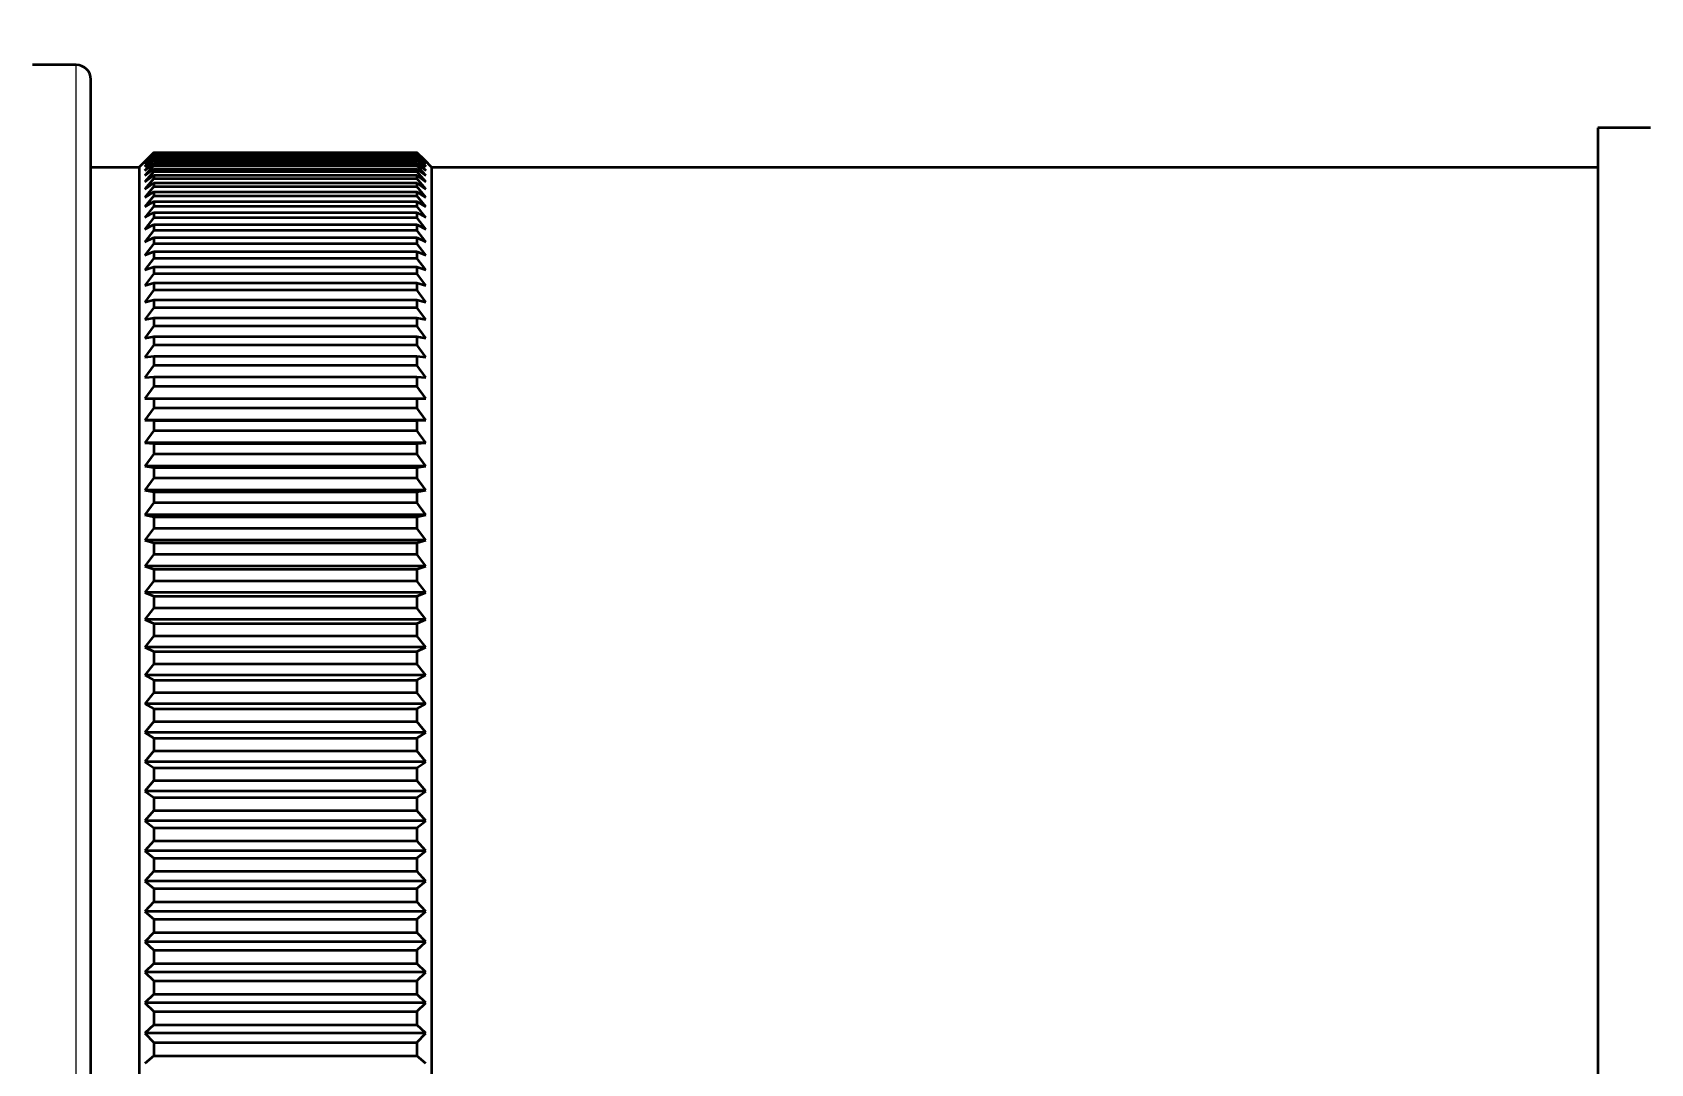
# Model space of a CAD drawing. Extents: x 23 to 472, y 3 to 294.
# Drawn here: x 59.62 to 87.28, y 210.94 to 228.57 of the extents above; entities that cross this region are included whole.
import ezdxf
from ezdxf.enums import TextEntityAlignment as Align

# ---------------------------------------------------------------- set-up
doc = ezdxf.new("R2010")
doc.units = 0
doc.layers.get('0').update_dxf_attribs({"lineweight": 13})
doc.styles.get("Standard").update_dxf_attribs({"font": 'isocp.shx'})
doc.dimstyles.get("Standard").update_dxf_attribs({"dimtxt": 2.5, "dimasz": 2.5, "dimexe": 1.25, "dimexo": 0.625, "dimtad": 1, "dimcen": 2.5, "dimadec": 0, "dimazin": 0, "dimtfac": 1, "dimtmove": 0, "dimatfit": 0, "dimfxl": 0, "dimarcsym": 0})

# ---------------------------------------------------------------- blocks, each defined once
blk = doc.blocks.new('*D')
at = {"color": 7, "lineweight": 13}
for p, q in [((369.263, 239.553), (395.349, 194.212)), ((363.234, 234.837), (397.923, 198.622))]:
    blk.add_line(p, q, dxfattribs=at)
at = {"color": 34, "lineweight": 13, "ltscale": 0.415699}
blk.add_line((121.028, 197.011), (121.028, 180.383), dxfattribs=at)
at = {"color": 34, "lineweight": 13, "ltscale": 0.421525}
blk.add_line((278.401, 197.011), (278.401, 180.15), dxfattribs=at)
at = {"color": 34, "lineweight": 13}
for p, q in [((45.716, 194.074), (45.716, 169.46)), ((353.941, 194.074), (353.941, 169.46)), ((45.716, 182.383), (121.028, 182.383)), ((278.401, 182.15), (353.941, 182.15)), ((45.716, 171.46), (353.941, 171.46))]:
    blk.add_line(p, q, dxfattribs=at)
at = {"color": 34, "lineweight": 13, "ltscale": 0.342256}
blk.add_line((45.716, 194.074), (45.716, 180.383), dxfattribs=at)
at = {"color": 34, "lineweight": 13, "ltscale": 0.348082}
blk.add_line((353.941, 194.074), (353.941, 180.15), dxfattribs=at)
at = {"color": 7, "lineweight": 13}
for points in [[(376.315, 228.334), (374.903, 229.751), (375.418, 227.818)], [(374.039, 224.304), (372.329, 225.341), (373.292, 223.588)], [(396.213, 199.659), (397.923, 198.622), (396.96, 200.375)], [(393.937, 195.629), (395.349, 194.212), (394.834, 196.145)]]:
    blk.add_lwpolyline(points, dxfattribs=at)
at = {"color": 34, "lineweight": 13}
for points in [[(47.647, 182.901), (45.716, 182.383), (47.647, 181.866)], [(119.096, 181.866), (121.028, 182.383), (119.096, 182.901)], [(280.332, 182.668), (278.401, 182.15), (280.332, 181.633)], [(352.01, 181.633), (353.941, 182.15), (352.01, 182.668)], [(47.647, 171.978), (45.716, 171.46), (47.647, 170.943)], [(352.01, 170.943), (353.941, 171.46), (352.01, 171.978)]]:
    blk.add_lwpolyline(points, dxfattribs=at)
at = {"color": 7, "lineweight": 13}
for s, rotation, p, p2 in [('%%c', 299.913, (370.13, 240.052), (371.377, 237.885)), ('82', 299.913, (371.875, 237.018), (374.062, 233.217)), ('%%c', 313.7669, (363.956, 235.528), (365.685, 233.723)), ('74', 313.7669, (366.377, 233.001), (369.41, 229.834))]:
    blk.add_text(s, height=2.5, rotation=rotation, dxfattribs=at).set_placement(p, p2, align=Align.FIT)
at = {"color": 34, "lineweight": 13}
for s, height, p, p2 in [('/[6.3]', 3.5, (93.533, 183.383), (107.906, 183.383)), ('/[6.3]', 3.5, (326.333, 183.15), (340.705, 183.15)), ('155', 3.5, (74.21, 183.383), (83.768, 183.383)), ('155', 3.5, (307.009, 183.15), (316.567, 183.15)), ('%%p50', 2.45, (85.868, 183.908), (92.533, 183.908)), ('%%p50', 2.45, (318.667, 183.675), (325.333, 183.675)), ('"L"', 3.5, (194.441, 172.46), (202.031, 172.46)), ('%%p50', 2.45, (204.131, 172.985), (210.797, 172.985))]:
    blk.add_text(s, height=height, dxfattribs=at).set_placement(p, p2, align=Align.FIT)
blk = doc.blocks.new('BLOCK4531')
at = {"color": 7, "lineweight": 35, "ltscale": 0.0375}
blk.add_line((-569.552, 31.5), (-571.052, 31.5), dxfattribs=at)
at = {"color": 7, "lineweight": 13}
blk.add_line((-569.552, -31.5), (-569.552, 31.5), dxfattribs=at)
at = {"color": 7, "lineweight": 35}
for p, q in [((-569.052, -31), (-569.052, 31)), ((-517.527, 29.35), (-517.527, -14.675)), ((-567.402, 28), (-567.402, -2.62)), ((-557.402, 28), (-557.402, -2.62)), ((-557.402, 28), (-517.527, 28)), ((-567.402, -2.62), (-567.402, -28)), ((-557.402, -2.62), (-557.402, -28))]:
    blk.add_line(p, q, dxfattribs=at)
at = {"color": 7, "lineweight": 35, "ltscale": 0.045}
blk.add_line((-515.727, 29.35), (-517.527, 29.35), dxfattribs=at)
at = {"color": 7, "lineweight": 35, "ltscale": 0.0084}
for p, q in [((-567.402, 28), (-567.164, 28.238)), ((-557.402, 28), (-557.639, 28.238))]:
    blk.add_line(p, q, dxfattribs=at)
at = {"color": 7, "lineweight": 35, "ltscale": 0.010572}
for p, q in [((-567.202, 28.2), (-566.902, 28.498)), ((-557.902, 28.498), (-557.602, 28.2))]:
    blk.add_line(p, q, dxfattribs=at)
at = {"color": 7, "lineweight": 35, "ltscale": 0.010778}
for p, q in [((-566.902, 28.489), (-567.202, 28.179)), ((-557.602, 28.179), (-557.902, 28.489))]:
    blk.add_line(p, q, dxfattribs=at)
at = {"color": 7, "lineweight": 35, "ltscale": 0.010376}
for p, q in [((-567.202, 28.179), (-566.902, 28.466)), ((-557.902, 28.466), (-557.602, 28.179))]:
    blk.add_line(p, q, dxfattribs=at)
at = {"color": 7, "lineweight": 35, "ltscale": 0.010966}
for p, q in [((-566.902, 28.44), (-567.202, 28.12)), ((-557.602, 28.12), (-557.902, 28.44))]:
    blk.add_line(p, q, dxfattribs=at)
at = {"color": 7, "lineweight": 35, "ltscale": 0.010177}
for p, q in [((-567.202, 28.12), (-566.902, 28.395)), ((-557.902, 28.395), (-557.602, 28.12))]:
    blk.add_line(p, q, dxfattribs=at)
at = {"color": 7, "lineweight": 35, "ltscale": 0.011149}
for p, q in [((-566.902, 28.353), (-567.202, 28.023)), ((-557.602, 28.023), (-557.902, 28.353))]:
    blk.add_line(p, q, dxfattribs=at)
at = {"color": 7, "lineweight": 35, "ltscale": 0.009976}
for p, q in [((-567.202, 28.023), (-566.902, 28.286)), ((-557.902, 28.286), (-557.602, 28.023))]:
    blk.add_line(p, q, dxfattribs=at)
at = {"color": 7, "lineweight": 35, "ltscale": 0.001339}
blk.add_line((-567.164, 28.238), (-567.202, 28.2), dxfattribs=at)
at = {"color": 7, "lineweight": 35, "ltscale": 0.011326}
for p, q in [((-566.902, 28.226), (-567.202, 27.887)), ((-557.602, 27.887), (-557.902, 28.226))]:
    blk.add_line(p, q, dxfattribs=at)
at = {"color": 7, "lineweight": 35, "ltscale": 0.009247}
blk.add_line((-566.902, 28.499), (-567.164, 28.238), dxfattribs=at)
at = {"color": 7, "lineweight": 35, "ltscale": 0.225}
for p, q in [((-566.902, 28.499), (-557.902, 28.499)), ((-566.902, 28.498), (-557.902, 28.498)), ((-566.902, 28.489), (-557.902, 28.489)), ((-566.902, 28.466), (-557.902, 28.466)), ((-566.902, 28.44), (-557.902, 28.44)), ((-566.902, 28.395), (-557.902, 28.395)), ((-566.902, 28.353), (-557.902, 28.353)), ((-566.902, 28.286), (-557.902, 28.286)), ((-566.902, 28.226), (-557.902, 28.226)), ((-566.902, 28.138), (-557.902, 28.138)), ((-566.902, 28.062), (-557.902, 28.062)), ((-566.902, 27.951), (-557.902, 27.951)), ((-566.902, 27.858), (-557.902, 27.858)), ((-566.902, 27.726), (-557.902, 27.726)), ((-566.902, 27.617), (-557.902, 27.617)), ((-566.902, 27.464), (-557.902, 27.464)), ((-566.902, 27.338), (-557.902, 27.338)), ((-566.902, 27.163), (-557.902, 27.163)), ((-566.902, 27.022), (-557.902, 27.022)), ((-566.902, 26.826), (-557.902, 26.826)), ((-566.902, 26.669), (-557.902, 26.669)), ((-566.902, 26.452), (-557.902, 26.452)), ((-566.902, 26.279), (-557.902, 26.279)), ((-566.902, 26.042), (-557.902, 26.042)), ((-566.902, 25.853), (-557.902, 25.853)), ((-566.902, 25.597), (-557.902, 25.597)), ((-566.902, 25.393), (-557.902, 25.393)), ((-566.902, 25.116), (-557.902, 25.116)), ((-566.902, 24.897), (-557.902, 24.897)), ((-566.902, 24.601), (-557.902, 24.601)), ((-566.902, 24.368), (-557.902, 24.368)), ((-566.902, 24.053), (-557.902, 24.053)), ((-566.902, 23.805), (-557.902, 23.805)), ((-566.902, 23.471), (-557.902, 23.471)), ((-566.902, 23.209), (-557.902, 23.209)), ((-566.902, 22.858), (-557.902, 22.858)), ((-566.902, 22.582), (-557.902, 22.582)), ((-566.902, 22.213), (-557.902, 22.213)), ((-566.902, 21.925), (-557.902, 21.925)), ((-566.902, 21.538), (-557.902, 21.538)), ((-566.902, 21.237), (-557.902, 21.237)), ((-566.902, 20.834), (-557.902, 20.834)), ((-566.902, 20.52), (-557.902, 20.52)), ((-566.902, 20.101), (-557.902, 20.101)), ((-566.902, 19.775), (-557.902, 19.775)), ((-566.902, 19.341), (-557.902, 19.341)), ((-566.902, 19.003), (-557.902, 19.003)), ((-566.902, 18.554), (-557.902, 18.554)), ((-566.902, 18.205), (-557.902, 18.205)), ((-566.902, 17.742), (-557.902, 17.742)), ((-566.902, 17.383), (-557.902, 17.383)), ((-566.902, 16.906), (-557.902, 16.906)), ((-566.902, 16.536), (-557.902, 16.536)), ((-566.902, 16.047), (-557.902, 16.047)), ((-566.902, 15.667), (-557.902, 15.667)), ((-566.902, 15.165), (-557.902, 15.165)), ((-566.902, 14.777), (-557.902, 14.777)), ((-566.902, 14.263), (-557.902, 14.263)), ((-566.902, 13.866), (-557.902, 13.866)), ((-566.902, 13.342), (-557.902, 13.342)), ((-566.902, 12.937), (-557.902, 12.937)), ((-566.902, 12.402), (-557.902, 12.402)), ((-566.902, 11.989), (-557.902, 11.989)), ((-566.902, 11.445), (-557.902, 11.445)), ((-566.902, 11.026), (-557.902, 11.026)), ((-566.902, 10.473), (-557.902, 10.473)), ((-566.902, 10.047), (-557.902, 10.047)), ((-566.902, 9.487), (-557.902, 9.487)), ((-566.902, 9.055), (-557.902, 9.055)), ((-566.902, 8.487), (-557.902, 8.487)), ((-566.902, 8.05), (-557.902, 8.05)), ((-566.902, 7.476), (-557.902, 7.476)), ((-566.902, 7.034), (-557.902, 7.034)), ((-566.902, 6.455), (-557.902, 6.455)), ((-566.902, 6.009), (-557.902, 6.009)), ((-566.902, 5.424), (-557.902, 5.424)), ((-566.902, 4.976), (-557.902, 4.976)), ((-566.902, 4.387), (-557.902, 4.387)), ((-566.902, 3.935), (-557.902, 3.935)), ((-566.902, 3.343), (-557.902, 3.343)), ((-566.902, 2.889), (-557.902, 2.889)), ((-566.902, 2.295), (-557.902, 2.295)), ((-566.902, 1.84), (-557.902, 1.84)), ((-566.902, 1.244), (-557.902, 1.244)), ((-566.902, 0.788), (-557.902, 0.788)), ((-566.902, 0.191), (-557.902, 0.191)), ((-566.902, -0.266), (-557.902, -0.266)), ((-566.902, -0.862), (-557.902, -0.862)), ((-566.902, -1.318), (-557.902, -1.318)), ((-566.902, -1.914), (-557.902, -1.914)), ((-566.902, -2.37), (-557.902, -2.37))]:
    blk.add_line(p, q, dxfattribs=at)
at = {"color": 7, "lineweight": 35, "ltscale": 0.000225838}
for p, q in [((-566.902, 28.498), (-566.902, 28.489)), ((-557.902, 28.498), (-557.902, 28.489))]:
    blk.add_line(p, q, dxfattribs=at)
at = {"color": 7, "lineweight": 35, "ltscale": 0.00064728}
for p, q in [((-566.902, 28.466), (-566.902, 28.44)), ((-557.902, 28.466), (-557.902, 28.44))]:
    blk.add_line(p, q, dxfattribs=at)
at = {"color": 7, "lineweight": 35, "ltscale": 0.001068}
for p, q in [((-566.902, 28.395), (-566.902, 28.353)), ((-557.902, 28.395), (-557.902, 28.353))]:
    blk.add_line(p, q, dxfattribs=at)
at = {"color": 7, "lineweight": 35, "ltscale": 0.001487}
for p, q in [((-566.902, 28.286), (-566.902, 28.226)), ((-557.902, 28.286), (-557.902, 28.226))]:
    blk.add_line(p, q, dxfattribs=at)
at = {"color": 7, "lineweight": 35, "ltscale": 0.009256}
blk.add_line((-557.639, 28.238), (-557.902, 28.499), dxfattribs=at)
at = {"color": 7, "lineweight": 35, "ltscale": 0.001329}
blk.add_line((-557.602, 28.2), (-557.639, 28.238), dxfattribs=at)
at = {"color": 7, "lineweight": 35, "ltscale": 0.04125}
blk.add_line((-569.052, 28), (-567.402, 28), dxfattribs=at)
at = {"color": 7, "lineweight": 35, "ltscale": 0.009775}
for p, q in [((-567.202, 27.887), (-566.902, 28.138)), ((-557.902, 28.138), (-557.602, 27.887))]:
    blk.add_line(p, q, dxfattribs=at)
at = {"color": 7, "lineweight": 35, "ltscale": 0.011496}
for p, q in [((-566.902, 28.062), (-567.202, 27.713)), ((-557.602, 27.713), (-557.902, 28.062))]:
    blk.add_line(p, q, dxfattribs=at)
at = {"color": 7, "lineweight": 35, "ltscale": 0.009574}
for p, q in [((-567.202, 27.713), (-566.902, 27.951)), ((-557.902, 27.951), (-557.602, 27.713))]:
    blk.add_line(p, q, dxfattribs=at)
at = {"color": 7, "lineweight": 35, "ltscale": 0.011659}
for p, q in [((-566.902, 27.858), (-567.202, 27.501)), ((-557.602, 27.501), (-557.902, 27.858))]:
    blk.add_line(p, q, dxfattribs=at)
at = {"color": 7, "lineweight": 35, "ltscale": 0.009375}
for p, q in [((-567.202, 27.501), (-566.902, 27.726)), ((-557.902, 27.726), (-557.602, 27.501))]:
    blk.add_line(p, q, dxfattribs=at)
at = {"color": 7, "lineweight": 35, "ltscale": 0.001904}
for p, q in [((-566.902, 28.138), (-566.902, 28.062)), ((-557.902, 28.138), (-557.902, 28.062))]:
    blk.add_line(p, q, dxfattribs=at)
at = {"color": 7, "lineweight": 35, "ltscale": 0.002318}
for p, q in [((-566.902, 27.951), (-566.902, 27.858)), ((-557.902, 27.951), (-557.902, 27.858))]:
    blk.add_line(p, q, dxfattribs=at)
at = {"color": 7, "lineweight": 35, "ltscale": 0.00273}
for p, q in [((-566.902, 27.726), (-566.902, 27.617)), ((-557.902, 27.726), (-557.902, 27.617))]:
    blk.add_line(p, q, dxfattribs=at)
at = {"color": 7, "lineweight": 35, "ltscale": 0.011814}
for p, q in [((-566.902, 27.617), (-567.202, 27.252)), ((-557.602, 27.252), (-557.902, 27.617))]:
    blk.add_line(p, q, dxfattribs=at)
at = {"color": 7, "lineweight": 35, "ltscale": 0.009179}
for p, q in [((-567.202, 27.252), (-566.902, 27.464)), ((-557.902, 27.464), (-557.602, 27.252))]:
    blk.add_line(p, q, dxfattribs=at)
at = {"color": 7, "lineweight": 35, "ltscale": 0.011961}
for p, q in [((-566.902, 27.338), (-567.202, 26.965)), ((-557.602, 26.965), (-557.902, 27.338))]:
    blk.add_line(p, q, dxfattribs=at)
at = {"color": 7, "lineweight": 35, "ltscale": 0.008987}
for p, q in [((-567.202, 26.965), (-566.902, 27.163)), ((-557.902, 27.163), (-557.602, 26.965)), ((-566.902, 17.742), (-566.902, 17.383)), ((-557.902, 17.742), (-557.902, 17.383))]:
    blk.add_line(p, q, dxfattribs=at)
at = {"color": 7, "lineweight": 35, "ltscale": 0.003137}
for p, q in [((-566.902, 27.464), (-566.902, 27.338)), ((-557.902, 27.464), (-557.902, 27.338))]:
    blk.add_line(p, q, dxfattribs=at)
at = {"color": 7, "lineweight": 35, "ltscale": 0.003541}
for p, q in [((-566.902, 27.163), (-566.902, 27.022)), ((-557.902, 27.163), (-557.902, 27.022))]:
    blk.add_line(p, q, dxfattribs=at)
at = {"color": 7, "lineweight": 35, "ltscale": 0.012099}
for p, q in [((-566.902, 27.022), (-567.202, 26.642)), ((-557.602, 26.642), (-557.902, 27.022))]:
    blk.add_line(p, q, dxfattribs=at)
at = {"color": 7, "lineweight": 35, "ltscale": 0.0088}
for p, q in [((-567.202, 26.642), (-566.902, 26.826)), ((-557.902, 26.826), (-557.602, 26.642))]:
    blk.add_line(p, q, dxfattribs=at)
at = {"color": 7, "lineweight": 35, "ltscale": 0.012228}
for p, q in [((-566.902, 26.669), (-567.202, 26.282)), ((-557.602, 26.282), (-557.902, 26.669))]:
    blk.add_line(p, q, dxfattribs=at)
at = {"color": 7, "lineweight": 35, "ltscale": 0.003939}
for p, q in [((-566.902, 26.826), (-566.902, 26.669)), ((-557.902, 26.826), (-557.902, 26.669))]:
    blk.add_line(p, q, dxfattribs=at)
at = {"color": 7, "lineweight": 35, "ltscale": 0.00862}
for p, q in [((-567.202, 26.282), (-566.902, 26.452)), ((-557.902, 26.452), (-557.602, 26.282))]:
    blk.add_line(p, q, dxfattribs=at)
at = {"color": 7, "lineweight": 35, "ltscale": 0.012347}
for p, q in [((-566.902, 26.279), (-567.202, 25.887)), ((-557.602, 25.887), (-557.902, 26.279))]:
    blk.add_line(p, q, dxfattribs=at)
at = {"color": 7, "lineweight": 35, "ltscale": 0.008449}
for p, q in [((-567.202, 25.887), (-566.902, 26.042)), ((-557.902, 26.042), (-557.602, 25.887))]:
    blk.add_line(p, q, dxfattribs=at)
at = {"color": 7, "lineweight": 35, "ltscale": 0.004332}
for p, q in [((-566.902, 26.452), (-566.902, 26.279)), ((-557.902, 26.452), (-557.902, 26.279))]:
    blk.add_line(p, q, dxfattribs=at)
at = {"color": 7, "lineweight": 35, "ltscale": 0.004719}
for p, q in [((-566.902, 26.042), (-566.902, 25.853)), ((-557.902, 26.042), (-557.902, 25.853))]:
    blk.add_line(p, q, dxfattribs=at)
at = {"color": 7, "lineweight": 35, "ltscale": 0.012456}
for p, q in [((-566.902, 25.853), (-567.202, 25.456)), ((-557.602, 25.456), (-557.902, 25.853))]:
    blk.add_line(p, q, dxfattribs=at)
at = {"color": 7, "lineweight": 35, "ltscale": 0.008287}
for p, q in [((-567.202, 25.456), (-566.902, 25.597)), ((-557.902, 25.597), (-557.602, 25.456))]:
    blk.add_line(p, q, dxfattribs=at)
at = {"color": 7, "lineweight": 35, "ltscale": 0.0051}
for p, q in [((-566.902, 25.597), (-566.902, 25.393)), ((-557.902, 25.597), (-557.902, 25.393))]:
    blk.add_line(p, q, dxfattribs=at)
at = {"color": 7, "lineweight": 35, "ltscale": 0.012555}
for p, q in [((-566.902, 25.393), (-567.202, 24.99)), ((-557.602, 24.99), (-557.902, 25.393))]:
    blk.add_line(p, q, dxfattribs=at)
at = {"color": 7, "lineweight": 35, "ltscale": 0.008136}
for p, q in [((-567.202, 24.99), (-566.902, 25.116)), ((-557.902, 25.116), (-557.602, 24.99))]:
    blk.add_line(p, q, dxfattribs=at)
at = {"color": 7, "lineweight": 35, "ltscale": 0.012643}
for p, q in [((-566.902, 24.897), (-567.202, 24.49)), ((-557.602, 24.49), (-557.902, 24.897))]:
    blk.add_line(p, q, dxfattribs=at)
at = {"color": 7, "lineweight": 35, "ltscale": 0.005474}
for p, q in [((-566.902, 25.116), (-566.902, 24.897)), ((-557.902, 25.116), (-557.902, 24.897))]:
    blk.add_line(p, q, dxfattribs=at)
at = {"color": 7, "lineweight": 35, "ltscale": 0.007999}
for p, q in [((-567.202, 24.49), (-566.902, 24.601)), ((-557.902, 24.601), (-557.602, 24.49))]:
    blk.add_line(p, q, dxfattribs=at)
at = {"color": 7, "lineweight": 35, "ltscale": 0.01272}
for p, q in [((-566.902, 24.368), (-567.202, 23.957)), ((-557.602, 23.957), (-557.902, 24.368))]:
    blk.add_line(p, q, dxfattribs=at)
at = {"color": 7, "lineweight": 35, "ltscale": 0.00584}
for p, q in [((-566.902, 24.601), (-566.902, 24.368)), ((-557.902, 24.601), (-557.902, 24.368))]:
    blk.add_line(p, q, dxfattribs=at)
at = {"color": 7, "lineweight": 35, "ltscale": 0.007875}
for p, q in [((-567.202, 23.957), (-566.902, 24.053)), ((-557.902, 24.053), (-557.602, 23.957))]:
    blk.add_line(p, q, dxfattribs=at)
at = {"color": 7, "lineweight": 35, "ltscale": 0.012787}
for p, q in [((-566.902, 23.805), (-567.202, 23.391)), ((-557.602, 23.391), (-557.902, 23.805))]:
    blk.add_line(p, q, dxfattribs=at)
at = {"color": 7, "lineweight": 35, "ltscale": 0.006198}
for p, q in [((-566.902, 24.053), (-566.902, 23.805)), ((-557.902, 24.053), (-557.902, 23.805))]:
    blk.add_line(p, q, dxfattribs=at)
at = {"color": 7, "lineweight": 35, "ltscale": 0.007768}
for p, q in [((-567.202, 23.391), (-566.902, 23.471)), ((-557.902, 23.471), (-557.602, 23.391))]:
    blk.add_line(p, q, dxfattribs=at)
at = {"color": 7, "lineweight": 35, "ltscale": 0.006548}
for p, q in [((-566.902, 23.471), (-566.902, 23.209)), ((-557.902, 23.471), (-557.902, 23.209))]:
    blk.add_line(p, q, dxfattribs=at)
at = {"color": 7, "lineweight": 35, "ltscale": 0.012841}
for p, q in [((-566.902, 23.209), (-567.202, 22.793)), ((-557.602, 22.793), (-557.902, 23.209))]:
    blk.add_line(p, q, dxfattribs=at)
at = {"color": 7, "lineweight": 35, "ltscale": 0.007677}
for p, q in [((-567.202, 22.793), (-566.902, 22.858)), ((-557.902, 22.858), (-557.602, 22.793))]:
    blk.add_line(p, q, dxfattribs=at)
at = {"color": 7, "lineweight": 35, "ltscale": 0.006889}
for p, q in [((-566.902, 22.858), (-566.902, 22.582)), ((-557.902, 22.858), (-557.902, 22.582))]:
    blk.add_line(p, q, dxfattribs=at)
at = {"color": 7, "lineweight": 35, "ltscale": 0.012885}
for p, q in [((-566.902, 22.582), (-567.202, 22.163)), ((-557.602, 22.163), (-557.902, 22.582))]:
    blk.add_line(p, q, dxfattribs=at)
at = {"color": 7, "lineweight": 35, "ltscale": 0.007604}
for p, q in [((-567.202, 22.163), (-566.902, 22.213)), ((-557.902, 22.213), (-557.602, 22.163))]:
    blk.add_line(p, q, dxfattribs=at)
at = {"color": 7, "lineweight": 35, "ltscale": 0.00722}
for p, q in [((-566.902, 22.213), (-566.902, 21.925)), ((-557.902, 22.213), (-557.902, 21.925))]:
    blk.add_line(p, q, dxfattribs=at)
at = {"color": 7, "lineweight": 35, "ltscale": 0.012917}
for p, q in [((-566.902, 21.925), (-567.202, 21.504)), ((-557.602, 21.504), (-557.902, 21.925))]:
    blk.add_line(p, q, dxfattribs=at)
at = {"color": 7, "lineweight": 35, "ltscale": 0.007549}
for p, q in [((-567.202, 21.504), (-566.902, 21.538)), ((-557.902, 21.538), (-557.602, 21.504))]:
    blk.add_line(p, q, dxfattribs=at)
at = {"color": 7, "lineweight": 35, "ltscale": 0.012937}
for p, q in [((-566.902, 21.237), (-567.202, 20.815)), ((-557.602, 20.815), (-557.902, 21.237))]:
    blk.add_line(p, q, dxfattribs=at)
at = {"color": 7, "lineweight": 35, "ltscale": 0.007542}
for p, q in [((-566.902, 21.538), (-566.902, 21.237)), ((-557.902, 21.538), (-557.902, 21.237))]:
    blk.add_line(p, q, dxfattribs=at)
at = {"color": 7, "lineweight": 35, "ltscale": 0.007515}
for p, q in [((-567.202, 20.815), (-566.902, 20.834)), ((-557.902, 20.834), (-557.602, 20.815))]:
    blk.add_line(p, q, dxfattribs=at)
at = {"color": 7, "lineweight": 35, "ltscale": 0.012945}
for p, q in [((-566.902, 20.52), (-567.202, 20.098)), ((-557.602, 20.098), (-557.902, 20.52))]:
    blk.add_line(p, q, dxfattribs=at)
at = {"color": 7, "lineweight": 35, "ltscale": 0.007853}
for p, q in [((-566.902, 20.834), (-566.902, 20.52)), ((-557.902, 20.834), (-557.902, 20.52))]:
    blk.add_line(p, q, dxfattribs=at)
at = {"color": 7, "lineweight": 35, "ltscale": 0.0075}
for p, q in [((-567.202, 20.098), (-566.902, 20.101)), ((-557.902, 20.101), (-557.602, 20.098))]:
    blk.add_line(p, q, dxfattribs=at)
at = {"color": 7, "lineweight": 35, "ltscale": 0.008154}
for p, q in [((-566.902, 20.101), (-566.902, 19.775)), ((-557.902, 20.101), (-557.902, 19.775))]:
    blk.add_line(p, q, dxfattribs=at)
at = {"color": 7, "lineweight": 35, "ltscale": 0.012942}
for p, q in [((-566.902, 19.775), (-567.202, 19.353)), ((-557.602, 19.353), (-557.902, 19.775))]:
    blk.add_line(p, q, dxfattribs=at)
at = {"color": 7, "lineweight": 35, "ltscale": 0.24}
for p, q in [((-557.602, 19.353), (-567.202, 19.353)), ((-557.602, 18.582), (-567.202, 18.582)), ((-557.602, 17.786), (-567.202, 17.786)), ((-557.602, 16.965), (-567.202, 16.965)), ((-557.602, 16.121), (-567.202, 16.121)), ((-557.602, 15.255), (-567.202, 15.255)), ((-557.602, 14.368), (-567.202, 14.368)), ((-557.602, 13.462), (-567.202, 13.462)), ((-557.602, 12.537), (-567.202, 12.537)), ((-557.602, 11.595), (-567.202, 11.595)), ((-557.602, 10.637), (-567.202, 10.637)), ((-557.602, 9.665), (-567.202, 9.665)), ((-557.602, 8.679), (-567.202, 8.679)), ((-557.602, 7.682), (-567.202, 7.682)), ((-557.602, 6.674), (-567.202, 6.674)), ((-557.602, 5.657), (-567.202, 5.657)), ((-557.602, 4.632), (-567.202, 4.632)), ((-557.602, 3.601), (-567.202, 3.601)), ((-557.602, 2.565), (-567.202, 2.565)), ((-557.602, 1.526), (-567.202, 1.526)), ((-557.602, 0.484), (-567.202, 0.484)), ((-557.602, -0.558), (-567.202, -0.558)), ((-557.602, -1.6), (-567.202, -1.6))]:
    blk.add_line(p, q, dxfattribs=at)
at = {"color": 7, "lineweight": 35, "ltscale": 0.007506}
for p, q in [((-567.202, 19.353), (-566.902, 19.341)), ((-557.902, 19.341), (-557.602, 19.353))]:
    blk.add_line(p, q, dxfattribs=at)
at = {"color": 7, "lineweight": 35, "ltscale": 0.012927}
for p, q in [((-566.902, 19.003), (-567.202, 18.582)), ((-557.602, 18.582), (-557.902, 19.003))]:
    blk.add_line(p, q, dxfattribs=at)
at = {"color": 7, "lineweight": 35, "ltscale": 0.008443}
for p, q in [((-566.902, 19.341), (-566.902, 19.003)), ((-557.902, 19.341), (-557.902, 19.003))]:
    blk.add_line(p, q, dxfattribs=at)
at = {"color": 7, "lineweight": 35, "ltscale": 0.007532}
for p, q in [((-567.202, 18.582), (-566.902, 18.554)), ((-557.902, 18.554), (-557.602, 18.582))]:
    blk.add_line(p, q, dxfattribs=at)
at = {"color": 7, "lineweight": 35, "ltscale": 0.008721}
for p, q in [((-566.902, 18.554), (-566.902, 18.205)), ((-557.902, 18.554), (-557.902, 18.205))]:
    blk.add_line(p, q, dxfattribs=at)
at = {"color": 7, "lineweight": 35, "ltscale": 0.0129}
for p, q in [((-566.902, 18.205), (-567.202, 17.786)), ((-557.602, 17.786), (-557.902, 18.205))]:
    blk.add_line(p, q, dxfattribs=at)
at = {"color": 7, "lineweight": 35, "ltscale": 0.007578}
for p, q in [((-567.202, 17.786), (-566.902, 17.742)), ((-557.902, 17.742), (-557.602, 17.786))]:
    blk.add_line(p, q, dxfattribs=at)
at = {"color": 7, "lineweight": 35, "ltscale": 0.012861}
for p, q in [((-566.902, 17.383), (-567.202, 16.965)), ((-557.602, 16.965), (-557.902, 17.383))]:
    blk.add_line(p, q, dxfattribs=at)
at = {"color": 7, "lineweight": 35, "ltscale": 0.007643}
for p, q in [((-567.202, 16.965), (-566.902, 16.906)), ((-557.902, 16.906), (-557.602, 16.965))]:
    blk.add_line(p, q, dxfattribs=at)
at = {"color": 7, "lineweight": 35, "ltscale": 0.009241}
for p, q in [((-566.902, 16.906), (-566.902, 16.536)), ((-557.902, 16.906), (-557.902, 16.536))]:
    blk.add_line(p, q, dxfattribs=at)
at = {"color": 7, "lineweight": 35, "ltscale": 0.012811}
for p, q in [((-566.902, 16.536), (-567.202, 16.121)), ((-557.602, 16.121), (-557.902, 16.536))]:
    blk.add_line(p, q, dxfattribs=at)
at = {"color": 7, "lineweight": 35, "ltscale": 0.007726}
for p, q in [((-567.202, 16.121), (-566.902, 16.047)), ((-557.902, 16.047), (-557.602, 16.121))]:
    blk.add_line(p, q, dxfattribs=at)
at = {"color": 7, "lineweight": 35, "ltscale": 0.009482}
for p, q in [((-566.902, 16.047), (-566.902, 15.667)), ((-557.902, 16.047), (-557.902, 15.667))]:
    blk.add_line(p, q, dxfattribs=at)
at = {"color": 7, "lineweight": 35, "ltscale": 0.01275}
for p, q in [((-566.902, 15.667), (-567.202, 15.255)), ((-557.602, 15.255), (-557.902, 15.667))]:
    blk.add_line(p, q, dxfattribs=at)
at = {"color": 7, "lineweight": 35, "ltscale": 0.007827}
for p, q in [((-567.202, 15.255), (-566.902, 15.165)), ((-557.902, 15.165), (-557.602, 15.255))]:
    blk.add_line(p, q, dxfattribs=at)
at = {"color": 7, "lineweight": 35, "ltscale": 0.00971}
for p, q in [((-566.902, 15.165), (-566.902, 14.777)), ((-557.902, 15.165), (-557.902, 14.777))]:
    blk.add_line(p, q, dxfattribs=at)
at = {"color": 7, "lineweight": 35, "ltscale": 0.012678}
for p, q in [((-566.902, 14.777), (-567.202, 14.368)), ((-557.602, 14.368), (-557.902, 14.777))]:
    blk.add_line(p, q, dxfattribs=at)
at = {"color": 7, "lineweight": 35, "ltscale": 0.007944}
for p, q in [((-567.202, 14.368), (-566.902, 14.263)), ((-557.902, 14.263), (-557.602, 14.368))]:
    blk.add_line(p, q, dxfattribs=at)
at = {"color": 7, "lineweight": 35, "ltscale": 0.012594}
for p, q in [((-566.902, 13.866), (-567.202, 13.462)), ((-557.602, 13.462), (-557.902, 13.866))]:
    blk.add_line(p, q, dxfattribs=at)
at = {"color": 7, "lineweight": 35, "ltscale": 0.009925}
for p, q in [((-566.902, 14.263), (-566.902, 13.866)), ((-557.902, 14.263), (-557.902, 13.866))]:
    blk.add_line(p, q, dxfattribs=at)
at = {"color": 7, "lineweight": 35, "ltscale": 0.008076}
for p, q in [((-567.202, 13.462), (-566.902, 13.342)), ((-557.902, 13.342), (-557.602, 13.462))]:
    blk.add_line(p, q, dxfattribs=at)
at = {"color": 7, "lineweight": 35, "ltscale": 0.010126}
for p, q in [((-566.902, 13.342), (-566.902, 12.937)), ((-557.902, 13.342), (-557.902, 12.937))]:
    blk.add_line(p, q, dxfattribs=at)
at = {"color": 7, "lineweight": 35, "ltscale": 0.0125}
for p, q in [((-566.902, 12.937), (-567.202, 12.537)), ((-557.602, 12.537), (-557.902, 12.937))]:
    blk.add_line(p, q, dxfattribs=at)
at = {"color": 7, "lineweight": 35, "ltscale": 0.008221}
for p, q in [((-567.202, 12.537), (-566.902, 12.402)), ((-557.902, 12.402), (-557.602, 12.537))]:
    blk.add_line(p, q, dxfattribs=at)
at = {"color": 7, "lineweight": 35, "ltscale": 0.010314}
for p, q in [((-566.902, 12.402), (-566.902, 11.989)), ((-557.902, 12.402), (-557.902, 11.989))]:
    blk.add_line(p, q, dxfattribs=at)
at = {"color": 7, "lineweight": 35, "ltscale": 0.012395}
for p, q in [((-566.902, 11.989), (-567.202, 11.595)), ((-557.602, 11.595), (-557.902, 11.989))]:
    blk.add_line(p, q, dxfattribs=at)
at = {"color": 7, "lineweight": 35, "ltscale": 0.008378}
for p, q in [((-567.202, 11.595), (-566.902, 11.445)), ((-557.902, 11.445), (-557.602, 11.595))]:
    blk.add_line(p, q, dxfattribs=at)
at = {"color": 7, "lineweight": 35, "ltscale": 0.010487}
for p, q in [((-566.902, 11.445), (-566.902, 11.026)), ((-557.902, 11.445), (-557.902, 11.026))]:
    blk.add_line(p, q, dxfattribs=at)
at = {"color": 7, "lineweight": 35, "ltscale": 0.01228}
for p, q in [((-566.902, 11.026), (-567.202, 10.637)), ((-557.602, 10.637), (-557.902, 11.026))]:
    blk.add_line(p, q, dxfattribs=at)
at = {"color": 7, "lineweight": 35, "ltscale": 0.008545}
for p, q in [((-567.202, 10.637), (-566.902, 10.473)), ((-557.902, 10.473), (-557.602, 10.637))]:
    blk.add_line(p, q, dxfattribs=at)
at = {"color": 7, "lineweight": 35, "ltscale": 0.012156}
for p, q in [((-566.902, 10.047), (-567.202, 9.665)), ((-557.602, 9.665), (-557.902, 10.047))]:
    blk.add_line(p, q, dxfattribs=at)
at = {"color": 7, "lineweight": 35, "ltscale": 0.010646}
for p, q in [((-566.902, 10.473), (-566.902, 10.047)), ((-557.902, 10.473), (-557.902, 10.047))]:
    blk.add_line(p, q, dxfattribs=at)
at = {"color": 7, "lineweight": 35, "ltscale": 0.008722}
for p, q in [((-567.202, 9.665), (-566.902, 9.487)), ((-557.902, 9.487), (-557.602, 9.665))]:
    blk.add_line(p, q, dxfattribs=at)
at = {"color": 7, "lineweight": 35, "ltscale": 0.010791}
for p, q in [((-566.902, 9.487), (-566.902, 9.055)), ((-557.902, 9.487), (-557.902, 9.055))]:
    blk.add_line(p, q, dxfattribs=at)
at = {"color": 7, "lineweight": 35, "ltscale": 0.012022}
for p, q in [((-566.902, 9.055), (-567.202, 8.679)), ((-557.602, 8.679), (-557.902, 9.055))]:
    blk.add_line(p, q, dxfattribs=at)
at = {"color": 7, "lineweight": 35, "ltscale": 0.008906}
for p, q in [((-567.202, 8.679), (-566.902, 8.487)), ((-557.902, 8.487), (-557.602, 8.679))]:
    blk.add_line(p, q, dxfattribs=at)
at = {"color": 7, "lineweight": 35, "ltscale": 0.010921}
for p, q in [((-566.902, 8.487), (-566.902, 8.05)), ((-557.902, 8.487), (-557.902, 8.05))]:
    blk.add_line(p, q, dxfattribs=at)
at = {"color": 7, "lineweight": 35, "ltscale": 0.011878}
for p, q in [((-566.902, 8.05), (-567.202, 7.682)), ((-557.602, 7.682), (-557.902, 8.05))]:
    blk.add_line(p, q, dxfattribs=at)
at = {"color": 7, "lineweight": 35, "ltscale": 0.009096}
for p, q in [((-567.202, 7.682), (-566.902, 7.476)), ((-557.902, 7.476), (-557.602, 7.682))]:
    blk.add_line(p, q, dxfattribs=at)
at = {"color": 7, "lineweight": 35, "ltscale": 0.011036}
for p, q in [((-566.902, 7.476), (-566.902, 7.034)), ((-557.902, 7.476), (-557.902, 7.034))]:
    blk.add_line(p, q, dxfattribs=at)
at = {"color": 7, "lineweight": 35, "ltscale": 0.011727}
for p, q in [((-566.902, 7.034), (-567.202, 6.674)), ((-557.602, 6.674), (-557.902, 7.034))]:
    blk.add_line(p, q, dxfattribs=at)
at = {"color": 7, "lineweight": 35, "ltscale": 0.009291}
for p, q in [((-567.202, 6.674), (-566.902, 6.455)), ((-557.902, 6.455), (-557.602, 6.674))]:
    blk.add_line(p, q, dxfattribs=at)
at = {"color": 7, "lineweight": 35, "ltscale": 0.011136}
for p, q in [((-566.902, 6.455), (-566.902, 6.009)), ((-557.902, 6.455), (-557.902, 6.009))]:
    blk.add_line(p, q, dxfattribs=at)
at = {"color": 7, "lineweight": 35, "ltscale": 0.011567}
for p, q in [((-566.902, 6.009), (-567.202, 5.657)), ((-557.602, 5.657), (-557.902, 6.009))]:
    blk.add_line(p, q, dxfattribs=at)
at = {"color": 7, "lineweight": 35, "ltscale": 0.009489}
for p, q in [((-567.202, 5.657), (-566.902, 5.424)), ((-557.902, 5.424), (-557.602, 5.657))]:
    blk.add_line(p, q, dxfattribs=at)
at = {"color": 7, "lineweight": 35, "ltscale": 0.01122}
for p, q in [((-566.902, 5.424), (-566.902, 4.976)), ((-557.902, 5.424), (-557.902, 4.976))]:
    blk.add_line(p, q, dxfattribs=at)
at = {"color": 7, "lineweight": 35, "ltscale": 0.0114}
for p, q in [((-566.902, 4.976), (-567.202, 4.632)), ((-557.602, 4.632), (-557.902, 4.976))]:
    blk.add_line(p, q, dxfattribs=at)
at = {"color": 7, "lineweight": 35, "ltscale": 0.009689}
for p, q in [((-567.202, 4.632), (-566.902, 4.387)), ((-557.902, 4.387), (-557.602, 4.632))]:
    blk.add_line(p, q, dxfattribs=at)
at = {"color": 7, "lineweight": 35, "ltscale": 0.011226}
for p, q in [((-566.902, 3.935), (-567.202, 3.601)), ((-557.602, 3.601), (-557.902, 3.935))]:
    blk.add_line(p, q, dxfattribs=at)
at = {"color": 7, "lineweight": 35, "ltscale": 0.011289}
for p, q in [((-566.902, 4.387), (-566.902, 3.935)), ((-557.902, 4.387), (-557.902, 3.935))]:
    blk.add_line(p, q, dxfattribs=at)
at = {"color": 7, "lineweight": 35, "ltscale": 0.00989}
for p, q in [((-567.202, 3.601), (-566.902, 3.343)), ((-557.902, 3.343), (-557.602, 3.601))]:
    blk.add_line(p, q, dxfattribs=at)
at = {"color": 7, "lineweight": 35, "ltscale": 0.011343}
for p, q in [((-566.902, 3.343), (-566.902, 2.889)), ((-557.902, 3.343), (-557.902, 2.889))]:
    blk.add_line(p, q, dxfattribs=at)
at = {"color": 7, "lineweight": 35, "ltscale": 0.011045}
for p, q in [((-566.902, 2.889), (-567.202, 2.565)), ((-557.602, 2.565), (-557.902, 2.889))]:
    blk.add_line(p, q, dxfattribs=at)
at = {"color": 7, "lineweight": 35, "ltscale": 0.010091}
for p, q in [((-567.202, 2.565), (-566.902, 2.295)), ((-557.902, 2.295), (-557.602, 2.565))]:
    blk.add_line(p, q, dxfattribs=at)
at = {"color": 7, "lineweight": 35, "ltscale": 0.011382}
for p, q in [((-566.902, 2.295), (-566.902, 1.84)), ((-557.902, 2.295), (-557.902, 1.84))]:
    blk.add_line(p, q, dxfattribs=at)
at = {"color": 7, "lineweight": 35, "ltscale": 0.01086}
for p, q in [((-566.902, 1.84), (-567.202, 1.526)), ((-557.602, 1.526), (-557.902, 1.84))]:
    blk.add_line(p, q, dxfattribs=at)
at = {"color": 7, "lineweight": 35, "ltscale": 0.010291}
for p, q in [((-567.202, 1.526), (-566.902, 1.244)), ((-557.902, 1.244), (-557.602, 1.526))]:
    blk.add_line(p, q, dxfattribs=at)
at = {"color": 7, "lineweight": 35, "ltscale": 0.011404}
for p, q in [((-566.902, 1.244), (-566.902, 0.788)), ((-557.902, 1.244), (-557.902, 0.788))]:
    blk.add_line(p, q, dxfattribs=at)
at = {"color": 7, "lineweight": 35, "ltscale": 0.010669}
for p, q in [((-566.902, 0.788), (-567.202, 0.484)), ((-557.602, 0.484), (-557.902, 0.788))]:
    blk.add_line(p, q, dxfattribs=at)
at = {"color": 7, "lineweight": 35, "ltscale": 0.010488}
for p, q in [((-567.202, 0.484), (-566.902, 0.191)), ((-557.902, 0.191), (-557.602, 0.484))]:
    blk.add_line(p, q, dxfattribs=at)
at = {"color": 7, "lineweight": 35, "ltscale": 0.011412}
for p, q in [((-566.902, 0.191), (-566.902, -0.266)), ((-557.902, 0.191), (-557.902, -0.266))]:
    blk.add_line(p, q, dxfattribs=at)
at = {"color": 7, "lineweight": 35, "ltscale": 0.010474}
for p, q in [((-566.902, -0.266), (-567.202, -0.558)), ((-557.602, -0.558), (-557.902, -0.266))]:
    blk.add_line(p, q, dxfattribs=at)
at = {"color": 7, "lineweight": 35, "ltscale": 0.010683}
for p, q in [((-567.202, -0.558), (-566.902, -0.862)), ((-557.902, -0.862), (-557.602, -0.558))]:
    blk.add_line(p, q, dxfattribs=at)
at = {"color": 7, "lineweight": 35, "ltscale": 0.011403}
for p, q in [((-566.902, -0.862), (-566.902, -1.318)), ((-557.902, -0.862), (-557.902, -1.318))]:
    blk.add_line(p, q, dxfattribs=at)
at = {"color": 7, "lineweight": 35, "ltscale": 0.010277}
for p, q in [((-566.902, -1.318), (-567.202, -1.6)), ((-557.602, -1.6), (-557.902, -1.318))]:
    blk.add_line(p, q, dxfattribs=at)
at = {"color": 7, "lineweight": 35, "ltscale": 0.010873}
for p, q in [((-567.202, -1.6), (-566.902, -1.914)), ((-557.902, -1.914), (-557.602, -1.6))]:
    blk.add_line(p, q, dxfattribs=at)
at = {"color": 7, "lineweight": 35, "ltscale": 0.011379}
for p, q in [((-566.902, -1.914), (-566.902, -2.37)), ((-557.902, -1.914), (-557.902, -2.37))]:
    blk.add_line(p, q, dxfattribs=at)
at = {"color": 7, "lineweight": 35, "ltscale": 0.010077}
for p, q in [((-566.902, -2.37), (-567.202, -2.639)), ((-557.602, -2.639), (-557.902, -2.37))]:
    blk.add_line(p, q, dxfattribs=at)
at = {"color": 7, "lineweight": 35}
blk.add_arc((-569.552, 31), 0.5, 0, 90, dxfattribs=at)

msp = doc.modelspace()

# ---------------------------------------------------------------- block references
at = {"lineweight": 0, "xscale": 0.5, "yscale": 0.5, "zscale": 0.5}
msp.add_blockref('BLOCK4531', (345.1414, 212.2613), dxfattribs=at)

# ---------------------------------------------------------------- dimensions: what is measured, and where the dimension line sits
at = {"color": 0, "lineweight": 0}
for base, p1, p2, middle in [((353.9414, 182.1503), (278.4006, 198.0113), (353.9414, 195.0736), (323.8572, 182.1503)), ((121.0279, 182.3834), (45.7156, 195.0736), (121.0279, 198.0113), (91.058, 182.3834))]:
    dim = msp.add_linear_dim(base=base, p1=p1, p2=p2, angle=359.99809, text='155{}{%%p50}/[6.3]', dimstyle='Standard', override={"dimlfac": 2, "dimtol": 0, "dimlim": 0, "dimtp": 50, "dimtm": 50}, dxfattribs=at)
    dim.commit()
    dim.dimension.update_dxf_attribs({"geometry": '*D', "text_midpoint": middle, "dimtype": 160})
for p1, p2, middle in [((395.349, 194.2124), (374.903, 229.7505), (371.2293, 236.1359)), ((397.923, 198.6215), (372.3291, 225.3414), (365.9609, 231.9897))]:
    dim = msp.add_diameter_dim_2p(p1=p1, p2=p2, dimstyle='Standard', override={"dimlfac": 2}, dxfattribs=at)
    dim.commit()
    dim.dimension.update_dxf_attribs({"geometry": '*D', "text_midpoint": middle, "dimtype": 163})

doc.saveas('drawing.dxf')
